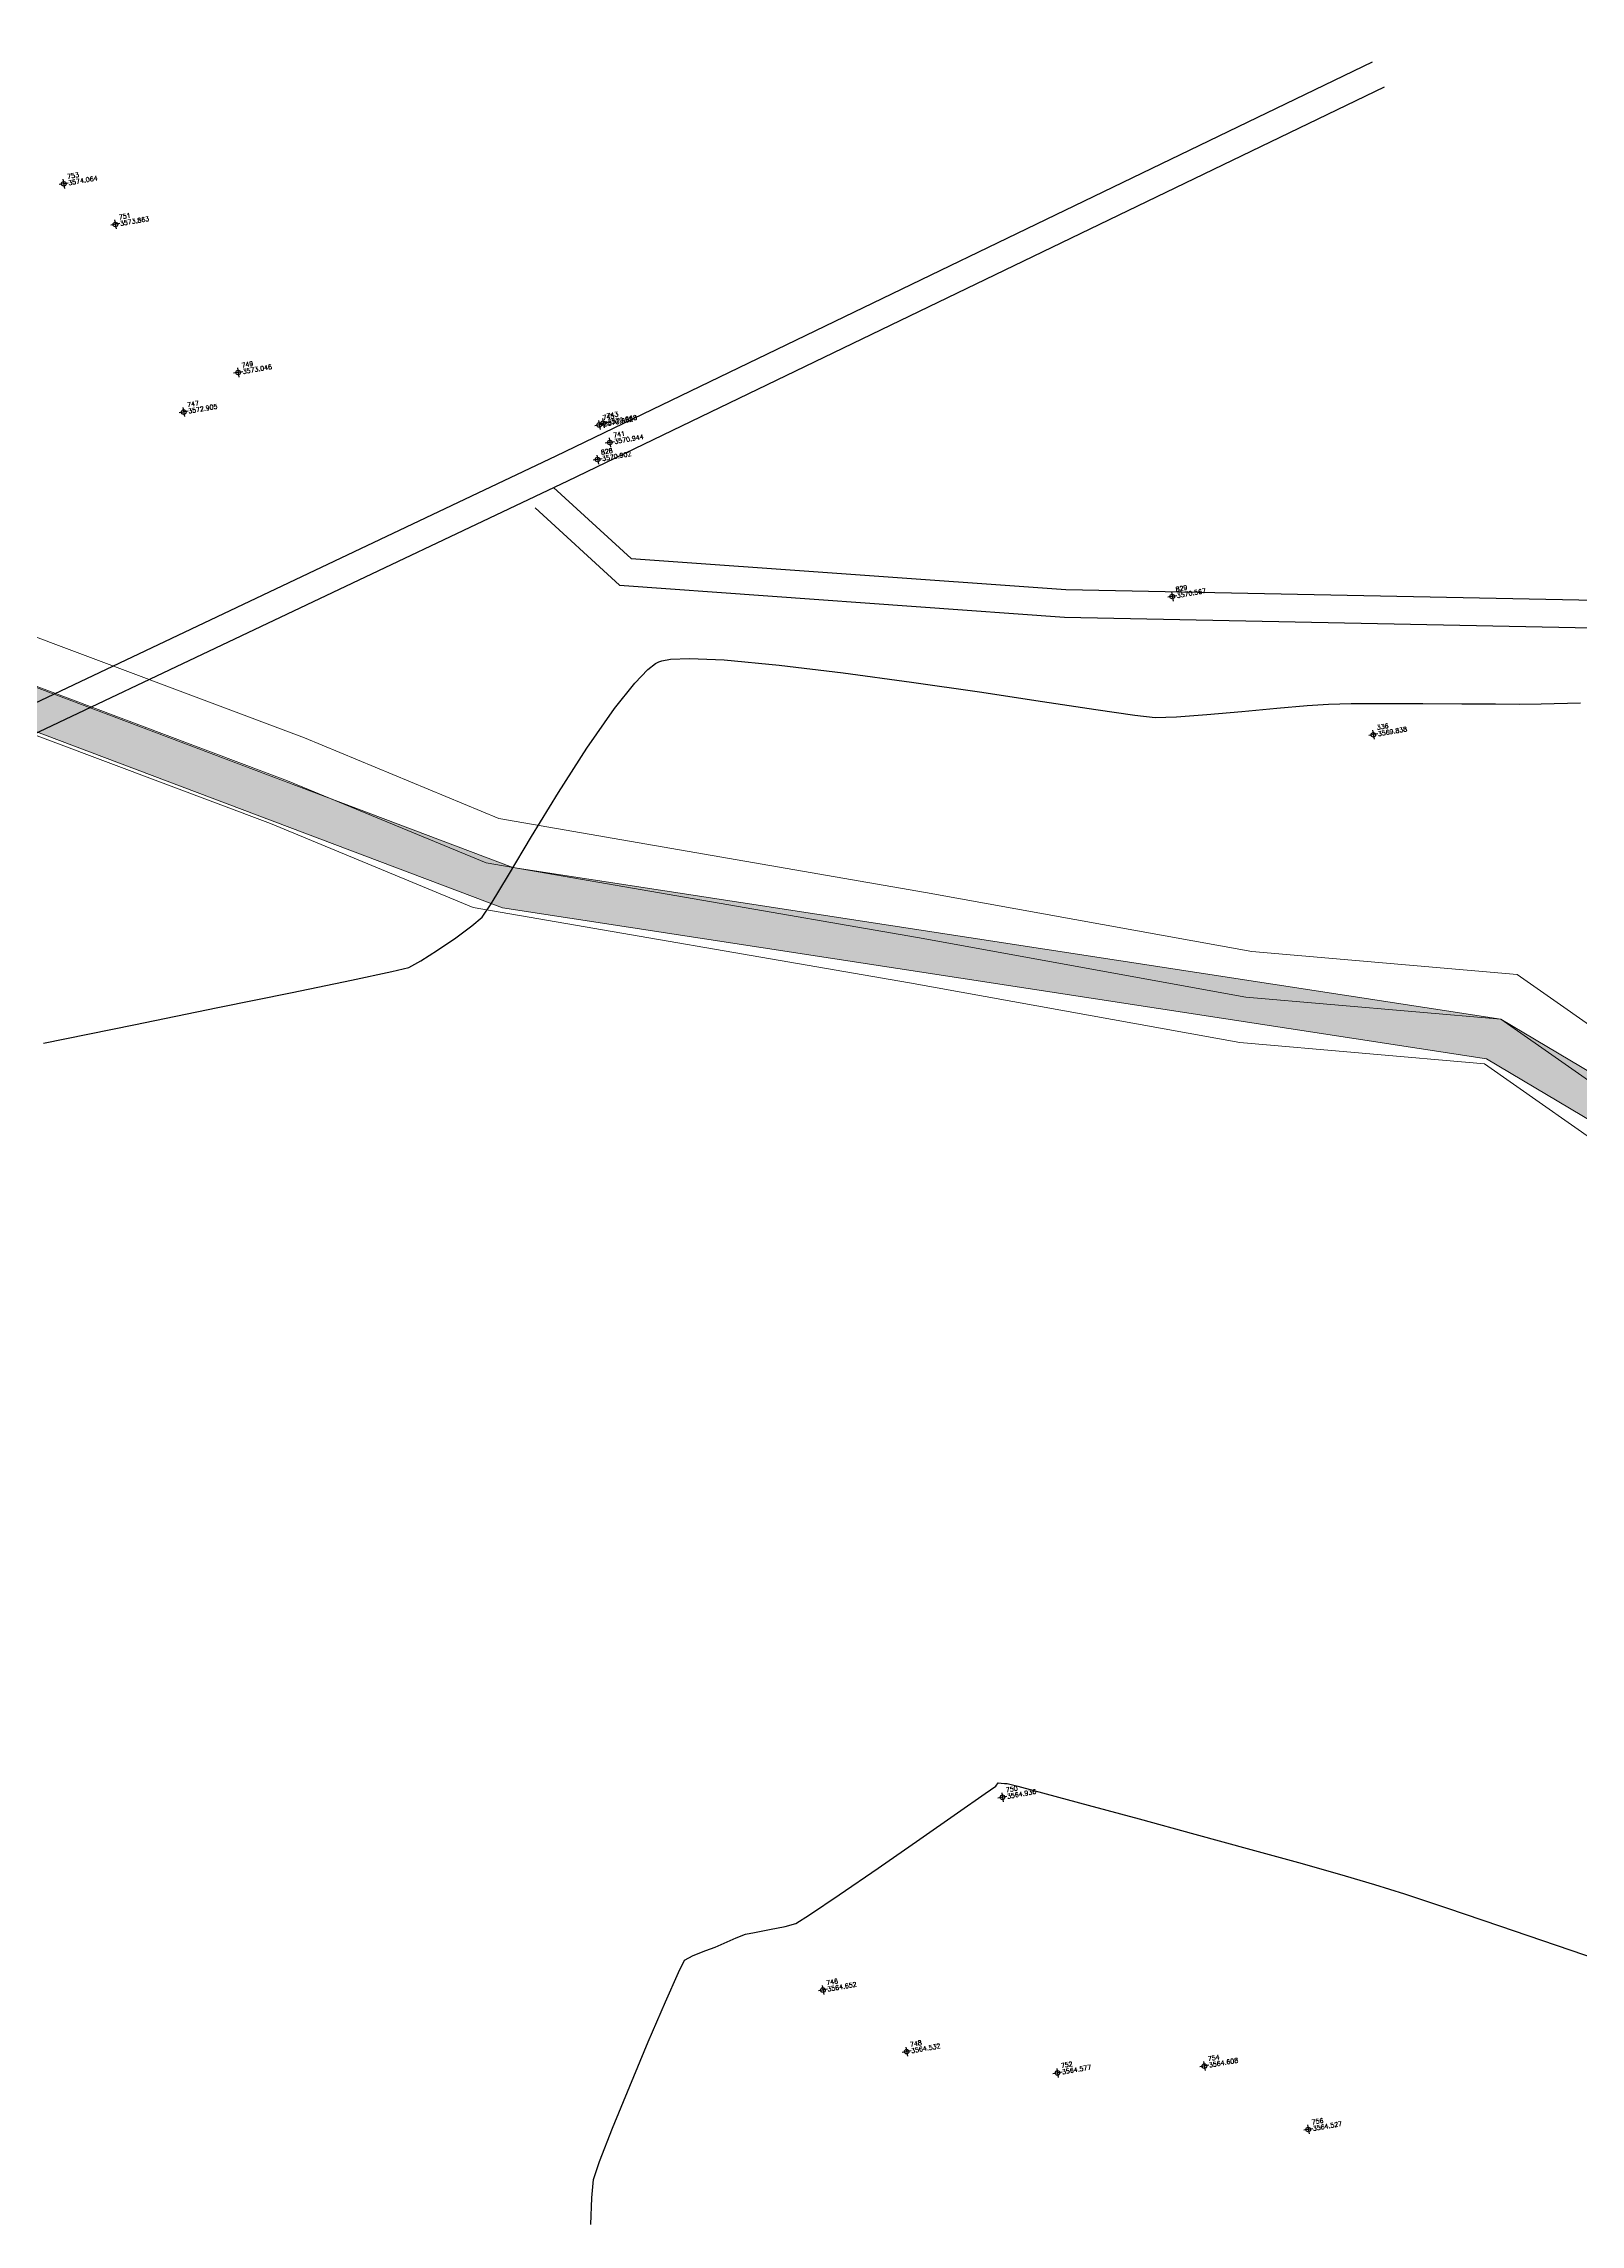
# Model space of a CAD drawing. Header units: millimetres. Extents: x 736950 to 738835, y 8500595 to 8502131.
# Drawn here: x 738145.25 to 738178.66, y 8501338.21 to 8501385.61 of the extents above; entities that cross this region are included whole.
import ezdxf

# ---------------------------------------------------------------- set-up
doc = ezdxf.new("R2010")
doc.units = ezdxf.units.MM
for name, color, linetype, lineweight in [('camino', 22, 'Continuous', 5), ('CAMINO ACTUAL', 1, 'Continuous', 13), ('CONT-MJR', 80, 'Continuous', 30), ('COTAS', 40, 'Continuous', 5), ('pista', 251, 'Continuous', 5)]:
    doc.layers.add(name, color=color, linetype=linetype, lineweight=lineweight)
doc.layers.add('CANAL', color=130, linetype='Continuous')
doc.styles.add('5mm', font='arial.ttf', dxfattribs={"height": 3})
doc.styles.add('COTAS', font='arial.ttf')
doc.dimstyles.new('Copy of GenDist', dxfattribs={"dimtxt": 0.5, "dimasz": 2, "dimexe": 0.18, "dimexo": 0.0625, "dimgap": 1, "dimtad": 2, "dimzin": 1, "dimdsep": 46, "dimtxsty": 'COTAS', "dimcen": 0.09, "dimse1": 1, "dimse2": 1, "dimsd1": 1, "dimsd2": 1, "dimadec": 0, "dimazin": 0, "dimtfac": 1, "dimtofl": 0, "dimtmove": 0, "dimatfit": 3, "dimfxl": 1, "dimtolj": 1, "dimtzin": 0, "dimarcsym": 0})

# ---------------------------------------------------------------- blocks, each defined once
blk = doc.blocks.new('*D166')
at = {"layer": 'Defpoints', "color": 0, "transparency": 16777216}
for p in [(738158.5425738308, 8501412.173509907), (738042.3158710625, 8501381.498171696), (738042.519840182, 8501380.725347023)]:
    blk.add_point(p, dxfattribs=at)
at = {"layer": 'COTAS', "color": 0, "transparency": 16777216, "insert": (738100.9535262478, 8501394.84929051), "char_height": 0.5, "attachment_point": 5, "rotation": 14.78475513061474, "style": 'COTAS'}
blk.add_mtext('\\A1;120.21', dxfattribs=at)

msp = doc.modelspace()

# ---------------------------------------------------------------- hatches: boundary and pattern name
at = {"layer": 'pista'}
h = msp.add_hatch(dxfattribs=at)
h.set_pattern_fill('HONEY', color=256, scale=3, angle=9.94991650582834, style=0)
h.set_pattern_definition([(9.94991650582834, (1479841.21072825, -18.49207214638591), (0.4979252195647159, 0.4170677100899267), [0.375, -0.75]), (129.9499165058283, (1479841.21072825, -18.49207214638591), (-0.6101538418184378, 0.222682034283025), [0.3749999999999999, -0.7499999999999998]), (69.94991650582834, (1479841.21072825, -18.49207214638591), (-0.112228622253722, 0.6397497443729518), [-0.75, 0.375])])
h.paths.add_polyline_path([(737744.7999806425, 8501250.923935566), (737743.4751223363, 8501250.754223157), (737756.465848178, 8501242.026572531), (737763.5739612179, 8501242.006896213), (737770.002546867, 8501243.455222024), (737769.8468594846, 8501244.342704736), (737763.4750639071, 8501242.907173423), (737756.7405500773, 8501242.925815564)])
h.paths.add_polyline_path([(737794.2809870465, 8501256.017245878), (737809.7820272583, 8501263.709828075), (737823.391616501, 8501273.483615467), (737837.0791595323, 8501280.557800073), (737851.5530432165, 8501285.77819753), (737870.8510758049, 8501293.050216693, -0.9976846880626209), (737871.0089264096, 8501292.63424804), (737865.2748787645, 8501289.581801567, 0.7845063948290762), (737866.1540430214, 8501286.121818589), (737883.2588851704, 8501291.348365877), (737897.4188924351, 8501296.516943583), (737903.2981396064, 8501301.44146652, -0.5512150924587264), (737904.1219025984, 8501301.177325813), (737906.855912117, 8501297.98174819, 0.5618964424650519), (737910.2738656431, 8501298.536066804), (737914.22079628, 8501308.558674501), (737925.6412323939, 8501300.72656757, 0.340189525830376), (737928.7023693406, 8501300.894137181), (737936.9171069289, 8501306.117412793, -0.358727273887905), (737938.1716059428, 8501305.962964654), (737943.1732157968, 8501301.051021611, 0.3417074120720416), (737946.0555081918, 8501300.709858142), (737955.8779356404, 8501307.072689936), (737971.8320576148, 8501314.464803053), (737988.5677626224, 8501323.411181662), (738023.1375471824, 8501336.282937778), (738044.4246208373, 8501357.728329657), (738061.4456776979, 8501362.208386911), (738078.9085143938, 8501363.070318012), (738112.0997810266, 8501372.051506756), (738118.6561313582, 8501373.365123207), (738128.3493353954, 8501376.976906104), (738155.2251721952, 8501366.826195797), (738176.6167526407, 8501363.543890122), (738193.8053773039, 8501353.328603027), (738204.7313956148, 8501340.877429372), (738207.705198212, 8501335.751671141), (738214.35685511, 8501331.742925933), (738229.9282901662, 8501313.374534177), (738233.5603594936, 8501308.186787868), (738234.53883727, 8501308.358438132), (738230.6417003467, 8501313.924784988), (738214.9478837823, 8501332.43754055), (738208.3676942562, 8501336.403214611), (738205.4657963786, 8501341.405035153), (738194.387784551, 8501354.029418997), (738176.9261677533, 8501364.406946706), (738155.4549153853, 8501367.70147717), (738128.3514754312, 8501377.93815071), (738118.4090486554, 8501374.233504975), (738111.8936108743, 8501372.928085677), (738078.7671659255, 8501363.964436961), (738061.3074614278, 8501363.102660457), (738043.958527311, 8501358.536303693), (738022.6381405202, 8501337.057350922), (737988.196920163, 8501324.233464561), (737971.4304040315, 8501315.270615296), (737955.4419368334, 8501307.862588815), (737945.5806043665, 8501301.47455489, -0.3391433520832071), (737943.8038299843, 8501301.693147572), (737938.8116631231, 8501306.59581691, 0.3560082385246841), (737936.4342009705, 8501306.876887502), (737928.158540546, 8501301.61487459, -0.3502196171718997), (737926.1502499409, 8501301.468794718), (737914.5128481541, 8501309.44969617, 0.4302069892023044), (737913.4330382891, 8501309.014522241), (737909.4507249827, 8501298.90206584, -0.5704007069138802), (737907.5397775185, 8501298.566836312), (737904.9064502402, 8501301.644734057, 0.4931454261128044), (737902.7202336333, 8501302.131411942), (737896.9620044216, 8501297.308254998), (737882.9728831241, 8501292.20205278), (737866.0373022418, 8501287.027224885, -0.7384715771871906), (737865.6977918843, 8501288.787355538), (737871.5108758068, 8501291.881875956, 0.9119586051647783), (737870.5337161538, 8501293.892406015), (737851.2416702455, 8501286.62264278), (737836.7183275839, 8501281.384406622), (737822.9200107896, 8501274.252970394), (737809.3164408724, 8501264.483505804), (737793.8201376351, 8501256.79327439), (737778.9884914039, 8501246.402265295), (737769.846859484, 8501244.34270474), (737770.0025468671, 8501243.455222024), (737779.3594973255, 8501245.563292695)])
h.paths.add_polyline_path([(738260.5182952256, 8501271.251537092), (738234.538837269, 8501308.358438132), (738233.56035949, 8501308.186787868), (738259.6897886079, 8501270.86568047), (738269.3749442189, 8501234.589470252), (738274.5057655985, 8501215.583008338), (738279.7983711922, 8501189.602392923), (738280.7089290785, 8501189.641305126), (738275.382018582, 8501215.790318219), (738270.2441657205, 8501234.822827347)])

# ---------------------------------------------------------------- linework, layer by layer
at = {"linetype": 'Continuous', "extrusion": (0.9849591664230046, 0.172787269436437, 0)}
for points, elevation in [([(8245972.606062788, 0), (8245972.406062787, 0)], 2195974.044162654), ([(8245971.542062786, 0), (8245971.342062789, 0)], 2195974.997162655), ([(8245967.911062787, 0), (8245967.711062788, 0)], 2195977.069162655), ([(8245967.269062788, 0), (8245967.069062789, 0)], 2195975.755162654), ([(8245965.432062786, 0), (8245965.232062786, 0)], 2195984.602162655), ([(8245965.455062787, 0), (8245965.255062788, 0)], 2195984.694162654), ([(8245965.017062788, 0), (8245964.817062789, 0)], 2195984.764162654), ([(8245964.698062785, 0), (8245964.498062788, 0)], 2195984.437162654), ([(8245959.607062787, 0), (8245959.407062787, 0)], 2195996.226162654), ([(8245955.891062789, 0), (8245955.691062788, 0)], 2196000.012162655), ([(8245934.536062785, 0), (8245934.336062788, 0)], 2195988.081162656), ([(8245931.082062786, 0), (8245930.882062788, 0)], 2195983.512162655), ([(8245929.449062786, 0), (8245929.249062789, 0)], 2195985.074162655), ([(8245928.428062788, 0), (8245928.228062788, 0)], 2195988.224162655), ([(8245928.023062785, 0), (8245927.823062788, 0)], 2195991.395162655), ([(8245926.275062785, 0), (8245926.075062788, 0)], 2195993.381162655)]:
    msp.add_lwpolyline(points, dxfattribs=dict(at, elevation=elevation))
at = {"linetype": 'Continuous', "extrusion": (-0.172787269436437, 0.9849591664230046, 0)}
for points, elevation in [([(-2195974.144162655, 0), (-2195973.944162655, 0)], 8245972.506062788), ([(-2195975.097162655, 0), (-2195974.897162654, 0)], 8245971.442062788), ([(-2195977.169162655, 0), (-2195976.969162655, 0)], 8245967.811062786), ([(-2195975.855162655, 0), (-2195975.655162655, 0)], 8245967.169062787), ([(-2195984.702162655, 0), (-2195984.502162655, 0)], 8245965.332062787), ([(-2195984.794162655, 0), (-2195984.594162654, 0)], 8245965.355062786), ([(-2195984.864162655, 0), (-2195984.664162654, 0)], 8245964.917062787), ([(-2195984.537162655, 0), (-2195984.337162655, 0)], 8245964.598062787), ([(-2195996.326162655, 0), (-2195996.126162655, 0)], 8245959.507062787), ([(-2196000.112162655, 0), (-2195999.912162655, 0)], 8245955.791062788), ([(-2195988.181162655, 0), (-2195987.981162655, 0)], 8245934.436062787), ([(-2195983.612162655, 0), (-2195983.412162653, 0)], 8245930.982062788), ([(-2195985.174162656, 0), (-2195984.974162655, 0)], 8245929.349062787), ([(-2195988.324162655, 0), (-2195988.124162653, 0)], 8245928.328062788), ([(-2195991.495162655, 0), (-2195991.295162654, 0)], 8245927.923062787), ([(-2195993.481162655, 0), (-2195993.281162655, 0)], 8245926.175062787)]:
    msp.add_lwpolyline(points, dxfattribs=dict(at, elevation=elevation))
at = {"linetype": 'Continuous'}
for centre in [(738145.6908544801, 8501382.564762773), (738146.8133662203, 8501381.681432487), (738149.4815921887, 8501378.463060975), (738148.2982852708, 8501377.60367472), (738157.4162713664, 8501377.361504192), (738157.3296292303, 8501377.322953703), (738157.5608993319, 8501376.942187186), (738157.2939368234, 8501376.571483776), (738169.7852804252, 8501373.594045779), (738174.1564133224, 8501370.58811012), (738166.0947376468, 8501347.492782207), (738162.1912664439, 8501343.301268212), (738164.0119342728, 8501341.962723609), (738167.290971449, 8501341.501360198), (738170.4842558102, 8501341.650360167), (738172.7424168616, 8501340.271807062)]:
    msp.add_circle(centre, 0.05, dxfattribs=at)
at = {"layer": 'camino'}
for p, q in [((738128.3853597563, 8501378.993774325), (738150.9221491993, 8501370.51908273)), ((738128.3514754305, 8501377.93815071), (738150.5548282552, 8501369.58884399)), ((738128.3175911048, 8501376.882527094), (738150.1875073112, 8501368.658605248)), ((738150.9221491993, 8501370.51908273), (738155.1493069683, 8501368.769284345)), ((738150.5548282552, 8501369.58884399), (738154.8693510161, 8501367.80288156)), ((738150.1875073112, 8501368.658605248), (738154.5893950639, 8501366.836478772)), ((738155.1493069683, 8501368.769284345), (738164.4222384302, 8501367.163455881)), ((738154.8693510161, 8501367.80288156), (738164.2479454553, 8501366.17875504)), ((738164.4222384302, 8501367.163455881), (738171.5180730917, 8501365.880293755)), ((738154.5893950639, 8501366.836478772), (738164.0736524804, 8501365.194054198)), ((738164.2479454553, 8501366.17875504), (738171.3855654049, 8501364.888036748)), ((738171.5180730917, 8501365.880293755), (738177.2800774457, 8501365.379979393)), ((738164.0736524804, 8501365.194054198), (738171.2530577182, 8501363.89577974)), ((738177.2800774457, 8501365.379979393), (738184.4968171535, 8501360.32451977)), ((738171.3855654049, 8501364.888036748), (738176.9261677564, 8501364.406946704)), ((738176.9261677564, 8501364.406946704), (738183.976250509, 8501359.46823336)), ((738171.2530577182, 8501363.89577974), (738176.5722580672, 8501363.433914013)), ((738176.5722580672, 8501363.433914013), (738183.4556838645, 8501358.61194695))]:
    msp.add_line(p, q, dxfattribs=at)
at = {"layer": 'CAMINO ACTUAL'}
for points in [[(737971.4304040375, 8501315.270615296), (737988.1969201654, 8501324.23346456), (738022.638140521, 8501337.057350922), (738043.9585273108, 8501358.536303693), (738061.3074614247, 8501363.102660459), (738078.7671659256, 8501363.964436961), (738111.8936108851, 8501372.92808568), (738118.4090486645, 8501374.233504977), (738128.3514754305, 8501377.93815071), (738155.454915393, 8501367.70147717), (738176.9261677564, 8501364.406946704), (738194.3877845515, 8501354.029418996), (738205.4657963796, 8501341.405035151), (738208.3676942562, 8501336.40321461), (738214.9478837845, 8501332.437540548), (738230.6417003514, 8501313.924784983), (738260.5182952263, 8501271.25153709), (738270.2441656903, 8501234.822827455), (738275.3820185816, 8501215.79031822), (738280.7089290787, 8501189.641305126)], [(737971.8320576347, 8501314.464803059), (737988.5677626258, 8501323.411181664), (738023.1375471818, 8501336.282937778), (738044.4246208366, 8501357.728329655), (738061.4456777014, 8501362.208386911), (738078.9085143864, 8501363.070318013), (738112.0997810143, 8501372.051506754), (738118.6561313678, 8501373.365123209), (738128.349335396, 8501376.976906104), (738155.2251721928, 8501366.826195799), (738176.6167526424, 8501363.54389012), (738193.8053773035, 8501353.328603027), (738204.7313956139, 8501340.877429372), (738207.7051982115, 8501335.751671143), (738214.356855111, 8501331.742925936), (738229.9282901693, 8501313.374534167), (738259.6897886079, 8501270.86568047), (738269.3749442361, 8501234.589470183), (738274.5057655985, 8501215.583008338), (738279.7983711922, 8501189.602392923)]]:
    msp.add_lwpolyline(points, dxfattribs=at)
at = {"layer": 'CANAL'}
for points in [[(738080.0248225427, 8501348.077104645), (738086.059238925, 8501349.369743776), (738097.7089563392, 8501353.1629667), (738123.7599473448, 8501362.87039997), (738132.1319045428, 8501366.606734447), (738137.9766328163, 8501368.313012784), (738143.6323935575, 8501370.60172867), (738156.3902825043, 8501376.652236473), (738174.1355983466, 8501385.213096116)], [(738080.1504981567, 8501347.490414234), (738086.2153788689, 8501348.789579162), (738097.9066786261, 8501352.596341565), (738123.9871904387, 8501362.314775232), (738132.3391927786, 8501366.042204024), (738138.1737368816, 8501367.745509248), (738143.8736869927, 8501370.052107241), (738156.6491904286, 8501376.110968823), (738174.396303432, 8501384.672695471)], [(738155.9342631571, 8501375.521340694), (738157.7729312282, 8501373.838956099), (738167.4439892427, 8501373.145034412), (738184.2739680865, 8501372.806676244), (738193.7212240127, 8501369.467503369)], [(738156.3392973022, 8501375.964000091), (738158.0240121429, 8501374.422482977), (738167.4715081574, 8501373.744602403), (738184.3827278283, 8501373.40461093), (738193.9211741657, 8501370.033206414)]]:
    msp.add_lwpolyline(points, dxfattribs=at)
at = {"layer": 'CONT-MJR', "extrusion": (0.3309539543172815, -0.9436469043671762, 0), "elevation": -7777997.020178806}
msp.add_lwpolyline([(3510123.839433418, 3570.000000000009), (3510123.909309482, 3570.000000000009)], dxfattribs=at)
at = {"layer": 'CONT-MJR'}
for points, elevation in [([(738158.6904688966, 8501372.198198453), (738158.8785121861, 8501372.230396882)], 3570), ([(738158.8785121861, 8501372.230396882), (738159.2889240038, 8501372.246197958)], 3570), ([(738160.0419255124, 8501372.213987065), (738161.2414864314, 8501372.103913492)], 3570), ([(738158.3864903217, 8501372.007864473), (738158.5511395535, 8501372.13491308)], 3570), ([(738162.6341821179, 8501371.936776806), (738164.1194319238, 8501371.734545052)], 3570), ([(738165.5966552029, 8501371.519186277), (738166.9652713074, 8501371.312668525)], 3570), ([(738172.7192138928, 8501371.224823331), (738173.1850503964, 8501371.256095862)], 3570), ([(738173.1850503964, 8501371.256095862), (738173.6738595587, 8501371.265145186)], 3570), ([(738173.6738595587, 8501371.265145186), (738174.3941524659, 8501371.267854163)], 3570), ([(738176.8137275695, 8501371.258603089), (738177.3297493692, 8501371.256614756)], 3570), ([(738177.3297493692, 8501371.256614756), (738177.8009583905, 8501371.264427764)], 3570), ([(738177.8009583905, 8501371.264427764), (738178.6567828949, 8501371.28419331)], 3570), ([(738169.4136701042, 8501370.965841874), (738169.8786357834, 8501370.981508676)], 3570), ([(738169.8786357834, 8501370.981508676), (738170.5395703762, 8501371.030183824)], 3570), ([(738170.5395703762, 8501371.030183824), (738171.2985765084, 8501371.096923713)], 3570), ([(738172.0577568053, 8501371.16678475), (738172.7192138928, 8501371.224823331)], 3570), ([(738156.4439621754, 8501369.330997419), (738157.0617002381, 8501370.29550683)], 3570), ([(738155.3550570556, 8501367.534919977), (738155.8588720623, 8501368.375250548)], 3570), ([(738154.9811443114, 8501366.916659465), (738155.3550570556, 8501367.534919977)], 3570), ([(738154.5573586551, 8501366.433976835), (738154.785760986, 8501366.627122775)], 3570), ([(738154.2092907307, 8501366.175855631), (738154.5573586551, 8501366.433976835)], 3570), ([(738153.1885203574, 8501365.529460426), (738153.4507288849, 8501365.671815433)], 3570), ([(738150.6533415583, 8501364.987450965), (738151.9456460509, 8501365.25436493)], 3570), ([(738151.9456460509, 8501365.25436493), (738152.822920703, 8501365.441037484)], 3570), ([(738152.822920703, 8501365.441037484), (738153.1885203574, 8501365.529460426)], 3570), ([(738149.0426523815, 8501364.658303782), (738150.6533415583, 8501364.987450965)], 3570), ([(738165.1204271514, 8501347.154778888), (738165.7196408496, 8501347.572355224)], 3565), ([(738166.0003274322, 8501347.804722736), (738166.0688387959, 8501347.797612302)], 3565), ([(738164.2966489395, 8501346.582182007), (738165.1204271514, 8501347.154778888)], 3565), ([(738167.9586843244, 8501347.32086045), (738169.0678087684, 8501347.020677563)], 3565), ([(738169.0678087684, 8501347.020677563), (738170.2772473727, 8501346.691791615)], 3565), ([(738163.3907840782, 8501345.954869136), (738164.2966489395, 8501346.582182007)], 3565), ([(738162.5453104326, 8501345.373144833), (738163.3907840782, 8501345.954869136)], 3565), ([(738161.9027058667, 8501344.937313655), (738162.5453104326, 8501345.373144833)], 3565), ([(738161.3746723888, 8501344.683976106), (738161.6054482459, 8501344.747680161)], 3565), ([(738161.6054482459, 8501344.747680161), (738161.9027058667, 8501344.937313655)], 3565), ([(738160.0450711851, 8501344.322288152), (738160.3083936418, 8501344.436656753)], 3565), ([(738160.5060199638, 8501344.514482005), (738160.7032003271, 8501344.556005666)], 3565), ([(738160.7032003271, 8501344.556005666), (738161.0333371089, 8501344.616294155)], 3565), ([(738161.0333371089, 8501344.616294155), (738161.3746723888, 8501344.683976106)], 3565), ([(738159.3691698102, 8501344.052816385), (738159.6445361475, 8501344.159762386)], 3565), ([(738158.3959528042, 8501342.175150365), (738158.7702969328, 8501343.045294045)], 3565), ([(738157.9915685579, 8501341.213828092), (738158.3959528042, 8501342.175150365)], 3565), ([(738157.6179357581, 8501340.301172722), (738157.9915685579, 8501341.213828092)], 3565)]:
    msp.add_lwpolyline(points, dxfattribs=dict(at, elevation=elevation))
at = {"layer": 'CONT-MJR', "extrusion": (-0.04273757974863562, -0.9990863322442306, 0), "elevation": -8525151.957974404}
msp.add_lwpolyline([(374156.7822383699, 3570.000000000003), (374157.5359285006, 3570.000000000003)], dxfattribs=at)
at = {"layer": 'CONT-MJR', "extrusion": (0.7177348805893893, -0.6963164806216604, 0), "elevation": -5389843.415588005}
msp.add_lwpolyline([(6615722.662277837, 3570), (6615723.072732891, 3570)], dxfattribs=at)
at = {"layer": 'CONT-MJR', "extrusion": (0.4800322700052215, -0.8772508305801906, 0), "elevation": -7103495.841496509}
msp.add_lwpolyline([(4728483.166168507, 3570.000000000003), (4728483.249828741, 3570.000000000003)], dxfattribs=at)
at = {"layer": 'CONT-MJR', "extrusion": (-0.1191545008244421, -0.9928757248182061, 0), "elevation": -8528761.223879656}
msp.add_lwpolyline([(-280074.3716911019, 3570), (-280072.9690022743, 3570)], dxfattribs=at)
at = {"layer": 'CONT-MJR', "extrusion": (-0.1442612281738248, -0.9895396394514874, 0), "elevation": -8518932.783507874}
msp.add_lwpolyline([(-495975.6709890179, 3570.000000000003), (-495974.1781501055, 3570.000000000003)], dxfattribs=at)
at = {"layer": 'CONT-MJR', "extrusion": (0.783419922170014, -0.6214927397380675, 0), "elevation": -4705253.035822956}
msp.add_lwpolyline([(7118903.16279223, 3570.000000000003), (7118903.866299417, 3570.000000000003)], dxfattribs=at)
at = {"layer": 'CONT-MJR', "extrusion": (-0.1498368309342657, -0.9887107383332986, 0), "elevation": -8516001.706170646}
msp.add_lwpolyline([(-543984.9308390865, 3570.000000000013), (-543983.7581722604, 3570.000000000013)], dxfattribs=at)
at = {"layer": 'CONT-MJR', "extrusion": (-0.001865811936589912, -0.9999982593713939, 0), "elevation": -8502733.764720047}
msp.add_lwpolyline([(722311.1492760548, 3570.00000000001), (722311.9880335582, 3570.00000000001)], dxfattribs=at)
at = {"layer": 'CONT-MJR', "extrusion": (-0.004468683435438187, -0.9999900153843307, 0), "elevation": -8504585.054800201}
msp.add_lwpolyline([(700177.9255563357, 3570.00000000001), (700178.7697633355, 3570.00000000001)], dxfattribs=at)
at = {"layer": 'CONT-MJR', "extrusion": (-0.005312860624992226, -0.9999858866563964, 0), "elevation": -8505173.106357355}
msp.add_lwpolyline([(692999.0583353987, 3570.000000000009), (692999.7949662848, 3570.000000000009)], dxfattribs=at)
at = {"layer": 'CONT-MJR', "extrusion": (0.8213963108867056, -0.5703578705178974, 0), "elevation": -4242503.970893843}
msp.add_lwpolyline([(7404007.888030233, 3570.000000000013), (7404008.94308512, 3570.000000000013)], dxfattribs=at)
at = {"layer": 'CONT-MJR', "extrusion": (-0.1431922983568315, -0.9896948851496042, 0), "elevation": -8519463.52135713}
msp.add_lwpolyline([(-486769.654890051, 3570.000000000013), (-486768.7963832245, 3570.000000000013)], dxfattribs=at)
at = {"layer": 'CONT-MJR', "extrusion": (-0.1090324615479784, -0.9940381895726083, 0), "elevation": -8531171.83198247}
msp.add_lwpolyline([(-193157.257321244, 3570), (-193156.8153757501, 3570)], dxfattribs=at)
at = {"layer": 'CONT-MJR', "extrusion": (0.09163450497685885, -0.9957927080962414, 0), "elevation": -8397961.38560361}
msp.add_lwpolyline([(1514084.528539602, 3570.000000000013), (1514085.290927487, 3570.000000000013)], dxfattribs=at)
at = {"layer": 'CONT-MJR', "extrusion": (0.852875556758922, -0.5221142448575397, 0), "elevation": -3809130.440389339}
msp.add_lwpolyline([(7636010.97509666, 3570), (7636012.095713689, 3570)], dxfattribs=at)
at = {"layer": 'CONT-MJR', "extrusion": (0.8289202784735772, -0.5593667597697305, 0), "elevation": -4143510.43325859}
msp.add_lwpolyline([(7459854.442680231, 3570), (7459854.791974006, 3570)], dxfattribs=at)
at = {"layer": 'CONT-MJR', "extrusion": (0.5675522227452847, -0.8233374001324651, 0), "elevation": -6580551.662591316}
msp.add_lwpolyline([(5432718.759009535, 3570.000000000001), (5432719.237052713, 3570.000000000001)], dxfattribs=at)
at = {"layer": 'CONT-MJR', "extrusion": (0.5376504831017093, -0.8431678113047832, 0), "elevation": -6771209.327218656}
msp.add_lwpolyline([(5193150.589934, 3570), (5193151.022790923, 3570)], dxfattribs=at)
at = {"layer": 'CONT-MJR', "extrusion": (0.1996556648966375, -0.9798661211995655, 0), "elevation": -8182823.574731619}
msp.add_lwpolyline([(2420630.982592697, 3570), (2420632.852673379, 3570)], dxfattribs=at)
at = {"layer": 'CONT-MJR', "extrusion": (0.2000054303669126, -0.9797947886285915, 0), "elevation": -8181958.972154278}
msp.add_lwpolyline([(2423549.814440654, 3570.00000000001), (2423551.812331536, 3570.00000000001)], dxfattribs=at)
at = {"layer": 'CONT-MJR', "extrusion": (-0.5728255158837304, 0.81967733185232, 0), "elevation": 6545521.736096377}
msp.add_lwpolyline([(-5474846.516381342, 3565.000000000013), (-5474846.799628555, 3565.000000000013)], dxfattribs=at)
at = {"layer": 'CONT-MJR', "extrusion": (0.8223391449808823, -0.5689976543291824, 0), "elevation": -4230224.161960561}
msp.add_lwpolyline([(7411005.722348225, 3565.000000000001), (7411005.807612662, 3565.000000000001)], dxfattribs=at)
at = {"layer": 'CONT-MJR', "extrusion": (-0.1195894219651356, -0.992823433523829, 0), "elevation": -8528614.163492396}
msp.add_lwpolyline([(-283802.6980657139, 3565), (-283802.6297310136, 3565)], dxfattribs=at)
at = {"layer": 'CONT-MJR', "extrusion": (0.07673534505264804, -0.9970514965735978, 0), "elevation": -8419638.103149442}
msp.add_lwpolyline([(1388343.507335084, 3565), (1388343.570829268, 3565)], dxfattribs=at)
at = {"layer": 'CONT-MJR', "extrusion": (-0.2589219210525803, -0.9658982548894275, 0), "elevation": -8402564.40929198}
msp.add_lwpolyline([(-1488191.858050736, 3565), (-1488191.621891804, 3565)], dxfattribs=at)
at = {"layer": 'CONT-MJR', "extrusion": (-0.2596901100900854, -0.965692004068274, 0), "elevation": -8401378.050699025}
msp.add_lwpolyline([(-1494874.511456383, 3565), (-1494873.87102663, 3565)], dxfattribs=at)
at = {"layer": 'CONT-MJR', "extrusion": (-0.2603862999517841, -0.9655045182687753, 0), "elevation": -8400298.073167695}
msp.add_lwpolyline([(-1500930.818852338, 3565.00000000001), (-1500929.874132914, 3565.00000000001)], dxfattribs=at)
at = {"layer": 'CONT-MJR', "extrusion": (-0.2640519608955749, -0.9645084561304799, 0), "elevation": -8394536.081911894}
msp.add_lwpolyline([(-1532825.789751413, 3565), (-1532824.532039937, 3565)], dxfattribs=at)
at = {"layer": 'CONT-MJR', "extrusion": (0.266612766148006, 0.9638037315381741, 0), "elevation": 8390435.287494125}
msp.add_lwpolyline([(1555115.032053137, 3565.000000000003), (1555113.869961047, 3565.000000000003)], dxfattribs=at)
at = {"layer": 'CONT-MJR', "extrusion": (-0.2711482370639731, -0.9625376011029906, 0), "elevation": -8383019.434925569}
msp.add_lwpolyline([(-1594606.100525149, 3565.000000000006), (-1594605.134012652, 3565.000000000006)], dxfattribs=at)
at = {"layer": 'CONT-MJR', "extrusion": (-0.2813943045931917, -0.9595922286797212, 0), "elevation": -8365543.181427347}
msp.add_lwpolyline([(-1683884.693033854, 3565.00000000001), (-1683884.02201848, 3565.00000000001)], dxfattribs=at)
at = {"layer": 'CONT-MJR', "extrusion": (-0.3055424000751412, -0.9521784715883481, 0), "elevation": -8320341.7708977}
msp.add_lwpolyline([(-1894647.971362964, 3565.000000000013), (-1894647.292710209, 3565.000000000013)], dxfattribs=at)
at = {"layer": 'CONT-MJR', "extrusion": (0.3158308402223752, 0.9488155143991001, 0), "elevation": 8299346.777859083}
msp.add_lwpolyline([(1984595.326296824, 3565.000000000013), (1984594.338544561, 3565.000000000013)], dxfattribs=at)
at = {"layer": 'CONT-MJR', "extrusion": (-0.3202447225583092, -0.9473348498147588, 0), "elevation": -8290017.358263323}
msp.add_lwpolyline([(-2023211.266139943, 3565), (-2023210.07172792, 3565)], dxfattribs=at)
at = {"layer": 'CONT-MJR', "extrusion": (0.3505294741849628, -0.9365517005097016, 0), "elevation": -7703201.617379877}
msp.add_lwpolyline([(3671296.368524883, 3565.00000000001), (3671296.587825632, 3565.00000000001)], dxfattribs=at)
at = {"layer": 'CONT-MJR', "extrusion": (0.4019090823595439, -0.9156795779730535, 0), "elevation": -7487834.154887398}
msp.add_lwpolyline([(4092685.360821886, 3565.000000000002), (4092685.573940705, 3565.000000000002)], dxfattribs=at)
at = {"layer": 'CONT-MJR', "extrusion": (0.3664122710834327, -0.9304526036287293, 0), "elevation": -7639627.07040973}
msp.add_lwpolyline([(3801820.103138159, 3565), (3801820.315536212, 3565)], dxfattribs=at)
at = {"layer": 'CONT-MJR', "extrusion": (0.3226443379798402, 0.9465202750969208, 0), "elevation": 8284863.718477157}
msp.add_lwpolyline([(2044211.329806541, 3565), (2044210.031219537, 3565)], dxfattribs=at)
at = {"layer": 'CONT-MJR', "extrusion": (-0.3240843406659216, -0.9460281920403508, 0), "elevation": -8281743.329487786}
msp.add_lwpolyline([(-2056815.234765215, 3565), (-2056813.934500521, 3565)], dxfattribs=at)
at = {"layer": 'CONT-MJR', "extrusion": (0.897399024246677, -0.4412198899427725, 0), "elevation": -3088538.710175282}
msp.add_lwpolyline([(7954787.983660492, 3565.00000000001), (7954788.282579929, 3565.00000000001)], dxfattribs=at)
at = {"layer": 'CONT-MJR', "extrusion": (0.4791379187306923, -0.8777396281554232, 0), "elevation": -7108286.423904792}
msp.add_lwpolyline([(4721227.817067603, 3565.000000000003), (4721228.026094544, 3565.000000000003)], dxfattribs=at)
at = {"layer": 'CONT-MJR', "extrusion": (0.9140983343018578, -0.4054925834421255, 0), "elevation": -2772481.851785299}
msp.add_lwpolyline([(8070381.423790141, 3565), (8070382.122970494, 3565)], dxfattribs=at)
at = {"layer": 'CONT-MJR', "extrusion": (0.9317964696262617, -0.3629811829723891, 0), "elevation": -2398013.896950251}
msp.add_lwpolyline([(8189455.427955452, 3565), (8189456.205102604, 3565)], dxfattribs=at)
at = {"layer": 'CONT-MJR', "extrusion": (0.9502369202204318, -0.3115281615680817, 0), "elevation": -1946982.335845663}
msp.add_lwpolyline([(8308243.118696922, 3565.00000000001), (8308243.535208915, 3565.00000000001)], dxfattribs=at)
at = {"layer": 'CONT-MJR', "extrusion": (0.9953041428149841, -0.09679702110772723, 0), "elevation": -88213.38290003163}
msp.add_lwpolyline([(8532869.129205802, 3565.000000000013), (8532869.525226966, 3565.000000000013)], dxfattribs=at)
at = {"layer": 'CONT-MJR', "extrusion": (0.9995706072263176, -0.02930189702409686, 0), "elevation": 488734.8546973346}
msp.add_lwpolyline([(8519317.20012918, 3565.000000000013), (8519317.778958596, 3565.000000000013)], dxfattribs=at)

# ---------------------------------------------------------------- texts
at = {"color": 2, "char_height": 0.1, "attachment_point": 1, "rotation": 9.94991650582834, "style": '5mm'}
for s, insert, width in [('\\Ftxt.shx;\\W1.0000000000;\\T1.0000000000;\\o\\l753', (738145.7565208157, 8501382.76918374), 0.4), ('\\Ftxt.shx;\\W1.0000000000;\\T1.0000000000;\\o\\l751', (738146.8790325559, 8501381.885853456), 0.3666666666666667), ('\\Ftxt.shx;\\W1.0000000000;\\T1.0000000000;\\o\\l749', (738149.5472585242, 8501378.667481944), 0.4), ('\\Ftxt.shx;\\W1.0000000000;\\T1.0000000000;\\o\\l747', (738148.3639516063, 8501377.808095688), 0.4), ('\\Ftxt.shx;\\W1.0000000000;\\T1.0000000000;\\o\\l745', (738157.3952955658, 8501377.52737467), 0.4), ('\\Ftxt.shx;\\W1.0000000000;\\T1.0000000000;\\o\\l743', (738157.4819377019, 8501377.56592516), 0.4), ('\\Ftxt.shx;\\W1.0000000000;\\T1.0000000000;\\o\\l741', (738157.6265656675, 8501377.146608155), 0.3666666666666667), ('\\Ftxt.shx;\\W1.0000000000;\\T1.0000000000;\\o\\l828', (738157.3596031589, 8501376.775904743), 0.4), ('\\Ftxt.shx;\\W1.0000000000;\\T1.0000000000;\\o\\l829', (738169.8509467607, 8501373.798466746), 0.4), ('\\Ftxt.shx;\\W1.0000000000;\\T1.0000000000;\\o\\l336', (738174.222079658, 8501370.792531086), 0.4), ('\\Ftxt.shx;\\W1.0000000000;\\T1.0000000000;\\o\\l750', (738166.1604039823, 8501347.697203176), 0.3833333333333333), ('\\Ftxt.shx;\\W1.0000000000;\\T1.0000000000;\\o\\l746', (738162.2569327794, 8501343.50568918), 0.4), ('\\Ftxt.shx;\\W1.0000000000;\\T1.0000000000;\\o\\l748', (738164.0776006083, 8501342.167144578), 0.4), ('\\Ftxt.shx;\\W1.0000000000;\\T1.0000000000;\\o\\l754', (738170.5499221457, 8501341.854781134), 0.4), ('\\Ftxt.shx;\\W1.0000000000;\\T1.0000000000;\\o\\l752', (738167.3566377845, 8501341.705781167), 0.4), ('\\Ftxt.shx;\\W1.0000000000;\\T1.0000000000;\\o\\l756', (738172.8080831971, 8501340.476228029), 0.4)]:
    msp.add_mtext(s, dxfattribs=dict(at, insert=insert, width=width))
at = {"color": 1, "char_height": 0.1, "attachment_point": 1, "rotation": 9.94991650582834, "style": '5mm'}
for s, insert, width in [('\\Ftxt.shx;\\W1.0000000000;\\T1.0000000000;\\o\\l3574.064', (738145.7807110335, 8501382.631289456), 0.8166666666666668), ('\\Ftxt.shx;\\W1.0000000000;\\T1.0000000000;\\o\\l3573.863', (738146.9032227737, 8501381.747959172), 0.8333333333333334), ('\\Ftxt.shx;\\W1.0000000000;\\T1.0000000000;\\o\\l3573.046', (738149.5714487421, 8501378.52958766), 0.8166666666666668), ('\\Ftxt.shx;\\W1.0000000000;\\T1.0000000000;\\o\\l3572.905', (738148.3881418242, 8501377.670201404), 0.8166666666666668), ('\\Ftxt.shx;\\W1.0000000000;\\T1.0000000000;\\o\\l3570.962', (738157.4194857836, 8501377.389480386), 0.8166666666666667), ('\\Ftxt.shx;\\W1.0000000000;\\T1.0000000000;\\o\\l3570.968', (738157.5061279198, 8501377.428030876), 0.8166666666666667), ('\\Ftxt.shx;\\W1.0000000000;\\T1.0000000000;\\o\\l3570.944', (738157.6507558853, 8501377.008713871), 0.8166666666666667), ('\\Ftxt.shx;\\W1.0000000000;\\T1.0000000000;\\o\\l3570.902', (738157.3837933767, 8501376.638010459), 0.8), ('\\Ftxt.shx;\\W1.0000000000;\\T1.0000000000;\\o\\l3570.567', (738169.8751369785, 8501373.660572462), 0.8166666666666667), ('\\Ftxt.shx;\\W1.0000000000;\\T1.0000000000;\\o\\l3569.838', (738174.2462698758, 8501370.654636802), 0.8333333333333334), ('\\Ftxt.shx;\\W1.0000000000;\\T1.0000000000;\\o\\l3564.936', (738166.1845942001, 8501347.559308892), 0.8333333333333334), ('\\Ftxt.shx;\\W1.0000000000;\\T1.0000000000;\\o\\l3564.652', (738162.2811229973, 8501343.367794897), 0.8333333333333334), ('\\Ftxt.shx;\\W1.0000000000;\\T1.0000000000;\\o\\l3564.532', (738164.1017908262, 8501342.029250294), 0.8333333333333334), ('\\Ftxt.shx;\\W1.0000000000;\\T1.0000000000;\\o\\l3564.577', (738167.3808280024, 8501341.567886883), 0.8333333333333334), ('\\Ftxt.shx;\\W1.0000000000;\\T1.0000000000;\\o\\l3564.608', (738170.5741123635, 8501341.716886852), 0.8166666666666668), ('\\Ftxt.shx;\\W1.0000000000;\\T1.0000000000;\\o\\l3564.527', (738172.8322734148, 8501340.338333746), 0.8333333333333334)]:
    msp.add_mtext(s, dxfattribs=dict(at, insert=insert, width=width))

# ---------------------------------------------------------------- dimensions: what is measured, and where the dimension line sits
at = {"layer": 'COTAS'}
dim = msp.add_aligned_dim(p1=(738158.5425738312, 8501412.173509907), p2=(738042.3158710625, 8501381.498171696), distance=0.7992880437696247, dimstyle='Copy of GenDist', dxfattribs=at)
dim.commit()
dim.dimension.update_dxf_attribs({"geometry": '*D166', "text_midpoint": (738100.9535262478, 8501394.84929051)})

doc.saveas('drawing.dxf')
